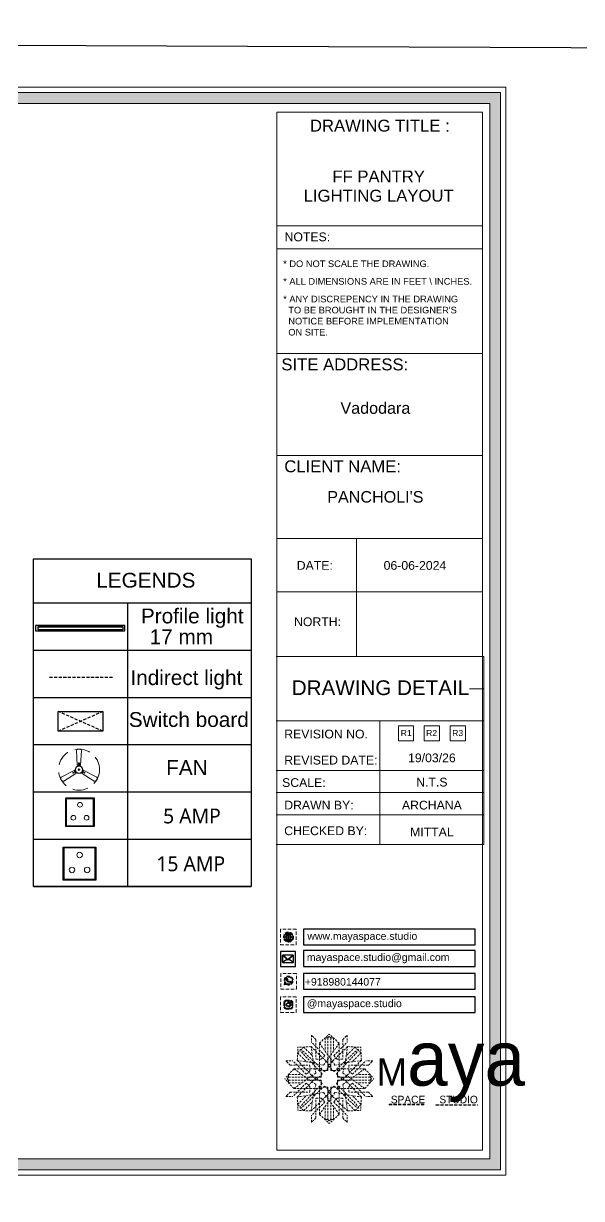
# Model space of a CAD drawing. Header units: millimetres. Extents: x 56222 to 3066687, y -650199 to -121287.
# Drawn here: x 135496.2 to 135586.8, y -184485.8 to -184294.8 of the extents above; entities that cross this region are included whole.
import ezdxf
from ezdxf.enums import TextEntityAlignment as Align

# ---------------------------------------------------------------- set-up
doc = ezdxf.new("R2010")
doc.units = ezdxf.units.MM
doc.header["$MEASUREMENT"] = 0
for name, pattern in [('00 . GROUND FLOOR$0$DASHED', [0.75, 0.5, -0.25]), ('DASHED', [0.75, 0.5, -0.25]), ('DASHED2', [0.375, 0.25, -0.125]), ('DASHEDX2', [1.5, 1, -0.5])]:
    doc.linetypes.add(name, pattern=pattern)
for name, color, linetype, lineweight in [('Dimension', 10, 'DASHEDX2', 20), ('el', 7, 'Continuous', 20), ('ELEC-wires', 1, 'DASHED2', 13), ('Electrical', 84, 'Continuous', 30), ('FURNITURE-1', 252, 'Continuous', 13), ('hatch-rcc', 251, 'Continuous', 9), ('NAME PLATE', 7, 'Continuous', 25), ('TILE', 14, 'Continuous', 9)]:
    doc.layers.add(name, color=color, linetype=linetype, lineweight=lineweight)
doc.styles.add('Arial', font='arial.ttf')
doc.styles.get("Standard").update_dxf_attribs({"font": 'arial.ttf', "height": 2.5})

# ---------------------------------------------------------------- blocks, each defined once
blk = doc.blocks.new('FSFSF')
at = {"color": 42, "lineweight": 5, "true_color": 0xe0ac11}
for p, q in [((28600.03, 143.51), (28600.03, 140.16)), ((28602.15, 141.41), (28600.03, 143.51)), ((28602.15, 141.41), (28602.15, 131.95)), ((28603.86, 139.69), (28608.58, 144.08)), ((28607.9, 142.22), (28606.58, 142.22)), ((28606.58, 142.22), (28606.58, 135.84)), ((28607.9, 142.22), (28608.58, 142.85)), ((28607.9, 142.22), (28607.9, 126.58)), ((28613.31, 139.69), (28608.58, 144.08)), ((28609.27, 142.22), (28608.59, 142.85)), ((28609.27, 142.22), (28609.27, 126.58)), ((28609.27, 142.22), (28610.59, 142.22)), ((28610.59, 142.22), (28610.59, 135.84)), ((28615.02, 141.41), (28617.14, 143.51)), ((28615.02, 141.41), (28615.02, 131.95)), ((28617.14, 143.51), (28617.14, 140.16)), ((28593.19, 131.45), (28593.54, 137.71)), ((28593.39, 135), (28594.56, 136.12)), ((28599.8, 138.06), (28593.54, 137.71)), ((28595.12, 136.69), (28594.53, 136.69)), ((28594.56, 136.12), (28594.56, 136.71)), ((28605.17, 124.98), (28594.56, 136.12)), ((28596.24, 137.86), (28595.12, 136.69)), ((28606.27, 126.08), (28595.12, 136.69)), ((28596.24, 137.86), (28600.47, 133.65)), ((28601.03, 130), (28599.8, 138.06)), ((28599.8, 138.05), (28608.58, 129.56)), ((28606.47, 133.76), (28600.03, 140.16)), ((28603.86, 126.58), (28603.86, 139.69)), ((28603.86, 139.69), (28608.58, 133.02)), ((28613.31, 139.69), (28608.59, 133.02)), ((28617.37, 138.05), (28608.59, 129.56)), ((28610.7, 133.76), (28617.14, 140.16)), ((28610.9, 126.08), (28622.05, 136.69)), ((28612.02, 124.98), (28622.62, 136.12)), ((28613.31, 126.58), (28613.31, 139.69)), ((28616.14, 130), (28617.37, 138.06)), ((28620.93, 137.86), (28616.7, 133.65)), ((28617.37, 138.06), (28623.63, 137.71)), ((28620.93, 137.86), (28622.05, 136.69)), ((28622.05, 136.69), (28622.64, 136.69)), ((28622.62, 136.12), (28622.62, 136.71)), ((28623.8, 135), (28622.62, 136.12)), ((28624, 131.45), (28623.65, 137.71)), ((28587.73, 131.22), (28591.08, 131.22)), ((28589.84, 129.1), (28587.73, 131.22)), ((28597.49, 124.78), (28591.08, 131.22)), ((28593.19, 131.45), (28601.69, 122.67)), ((28601.25, 130.22), (28593.19, 131.45)), ((28593.39, 135), (28597.6, 130.78)), ((28605.86, 129.18), (28601.03, 130)), ((28602.07, 125.39), (28601.25, 130.22)), ((28604.75, 131.95), (28602.15, 131.95)), ((28606.47, 133.76), (28604.75, 131.95)), ((28605.86, 129.18), (28608.58, 133.02)), ((28611.31, 129.18), (28608.59, 133.02)), ((28610.7, 133.76), (28612.42, 131.95)), ((28611.31, 129.18), (28616.14, 130)), ((28612.42, 131.95), (28615.02, 131.95)), ((28615.12, 125.39), (28615.94, 130.22)), ((28623.99, 131.45), (28615.5, 122.67)), ((28615.94, 130.22), (28624, 131.45)), ((28623.8, 135), (28619.59, 130.78)), ((28619.7, 124.78), (28626.1, 131.22)), ((28629.45, 131.22), (28626.1, 131.22)), ((28627.34, 129.1), (28629.45, 131.22)), ((28591.56, 127.39), (28587.17, 122.66)), ((28589.03, 123.35), (28589.03, 124.67)), ((28589.03, 124.67), (28595.4, 124.67)), ((28589.84, 129.1), (28599.29, 129.1)), ((28604.66, 127.39), (28591.56, 127.39)), ((28591.56, 127.39), (28598.23, 122.67)), ((28597.49, 124.78), (28599.29, 126.5)), ((28602.07, 125.39), (28598.23, 122.67)), ((28599.29, 126.5), (28599.29, 129.1)), ((28605.17, 124.98), (28602.97, 122.67)), ((28603.68, 126.54), (28603.68, 127.39)), ((28604.66, 126.54), (28603.68, 126.54)), ((28604.71, 127.57), (28603.86, 127.57)), ((28607.9, 126.58), (28603.86, 126.58)), ((28604.66, 123.35), (28604.66, 127.39)), ((28604.7, 126.58), (28604.71, 127.57)), ((28606.27, 126.08), (28608.58, 128.27)), ((28607.9, 128.92), (28608.58, 129.56)), ((28607.9, 128.92), (28608.58, 128.27)), ((28609.27, 128.92), (28608.59, 129.56)), ((28609.27, 128.92), (28608.59, 128.27)), ((28610.9, 126.08), (28608.59, 128.27)), ((28609.27, 126.58), (28613.31, 126.58)), ((28612.02, 124.98), (28614.21, 122.67)), ((28612.46, 126.58), (28612.46, 127.57)), ((28612.46, 127.57), (28613.31, 127.57)), ((28612.52, 123.35), (28612.52, 127.39)), ((28612.52, 127.39), (28625.63, 127.39)), ((28612.52, 126.54), (28613.51, 126.54)), ((28613.51, 126.54), (28613.51, 127.39)), ((28615.12, 125.39), (28618.96, 122.67)), ((28627.34, 129.1), (28617.89, 129.1)), ((28617.89, 126.5), (28617.89, 129.1)), ((28619.7, 124.78), (28617.89, 126.5)), ((28625.63, 127.39), (28618.96, 122.67)), ((28628.16, 124.67), (28621.78, 124.67)), ((28625.63, 127.39), (28630.02, 122.66)), ((28628.16, 123.35), (28628.16, 124.67)), ((28591.56, 117.94), (28587.17, 122.66)), ((28589.03, 123.35), (28588.4, 122.67)), ((28589.03, 121.98), (28588.4, 122.65)), ((28589.03, 123.35), (28604.66, 123.35)), ((28589.03, 121.98), (28604.66, 121.98)), ((28589.03, 121.98), (28589.03, 120.66)), ((28589.03, 120.66), (28595.4, 120.66)), ((28597.49, 120.54), (28591.08, 114.11)), ((28591.56, 117.94), (28598.23, 122.65)), ((28593.19, 113.88), (28601.69, 122.65)), ((28605.17, 120.35), (28594.56, 109.2)), ((28606.27, 119.15), (28595.12, 108.54)), ((28597.49, 120.54), (28599.29, 118.83)), ((28602.07, 119.94), (28598.23, 122.65)), ((28599.29, 118.83), (28599.29, 116.23)), ((28602.07, 119.94), (28601.25, 115.1)), ((28602.33, 123.35), (28601.69, 122.67)), ((28602.33, 121.98), (28601.69, 122.65)), ((28602.33, 123.35), (28602.97, 122.67)), ((28602.33, 121.98), (28602.97, 122.65)), ((28605.17, 120.35), (28602.97, 122.65)), ((28604.66, 118.78), (28603.68, 118.78)), ((28603.68, 118.78), (28603.68, 117.94)), ((28607.9, 118.65), (28603.86, 118.65)), ((28603.86, 118.65), (28603.86, 105.54)), ((28604.66, 121.98), (28604.66, 117.94)), ((28604.7, 118.65), (28604.71, 117.66)), ((28606.27, 119.15), (28608.58, 116.96)), ((28607.9, 103.01), (28607.9, 118.65)), ((28610.9, 119.15), (28608.59, 116.96)), ((28609.27, 118.65), (28613.31, 118.65)), ((28609.27, 103.01), (28609.27, 118.65)), ((28610.9, 119.15), (28622.05, 108.54)), ((28612.02, 120.35), (28614.21, 122.65)), ((28612.02, 120.35), (28622.62, 109.2)), ((28612.46, 118.65), (28612.46, 117.66)), ((28628.16, 123.35), (28612.52, 123.35)), ((28612.52, 121.98), (28612.52, 117.94)), ((28628.16, 121.98), (28612.52, 121.98)), ((28612.52, 118.78), (28613.51, 118.78)), ((28613.31, 118.65), (28613.31, 105.54)), ((28613.51, 118.78), (28613.51, 117.94)), ((28614.85, 123.35), (28614.21, 122.67)), ((28614.85, 121.98), (28614.21, 122.65)), ((28614.85, 123.35), (28615.5, 122.67)), ((28614.85, 121.98), (28615.5, 122.65)), ((28615.12, 119.94), (28618.96, 122.65)), ((28615.12, 119.94), (28615.94, 115.1)), ((28623.99, 113.88), (28615.5, 122.65)), ((28619.7, 120.54), (28617.89, 118.83)), ((28617.89, 118.83), (28617.89, 116.23)), ((28625.63, 117.94), (28618.96, 122.65)), ((28619.7, 120.54), (28626.1, 114.11)), ((28628.16, 120.66), (28621.78, 120.66)), ((28625.63, 117.94), (28630.02, 122.66)), ((28628.16, 123.35), (28628.78, 122.67)), ((28628.16, 121.98), (28628.78, 122.65)), ((28628.16, 121.98), (28628.16, 120.66)), ((28589.84, 116.23), (28587.73, 114.11)), ((28587.73, 114.11), (28591.08, 114.11)), ((28589.84, 116.23), (28599.29, 116.23)), ((28604.66, 117.94), (28591.56, 117.94)), ((28601.25, 115.1), (28593.19, 113.87)), ((28593.19, 113.87), (28593.54, 107.62)), ((28593.39, 110.32), (28597.6, 114.55)), ((28599.8, 107.17), (28608.58, 115.67)), ((28601.03, 115.23), (28599.8, 107.17)), ((28605.86, 116.05), (28601.03, 115.23)), ((28602.15, 103.82), (28602.15, 113.27)), ((28604.75, 113.27), (28602.15, 113.27)), ((28604.71, 117.66), (28603.86, 117.66)), ((28606.47, 111.47), (28604.75, 113.27)), ((28605.86, 116.05), (28608.58, 112.21)), ((28607.9, 116.31), (28608.58, 116.96)), ((28607.9, 116.31), (28608.58, 115.67)), ((28609.27, 116.31), (28608.59, 116.96)), ((28609.27, 116.31), (28608.59, 115.67)), ((28611.31, 116.05), (28608.59, 112.21)), ((28617.37, 107.17), (28608.59, 115.67)), ((28610.7, 111.47), (28612.42, 113.27)), ((28611.31, 116.05), (28616.14, 115.23)), ((28612.42, 113.27), (28615.02, 113.27)), ((28612.46, 117.66), (28613.31, 117.66)), ((28612.52, 117.94), (28625.63, 117.94)), ((28615.02, 103.82), (28615.02, 113.27)), ((28615.94, 115.1), (28624, 113.87)), ((28616.14, 115.23), (28617.37, 107.17)), ((28627.34, 116.23), (28617.89, 116.23)), ((28623.8, 110.32), (28619.59, 114.55)), ((28624, 113.87), (28623.65, 107.62)), ((28629.45, 114.11), (28626.1, 114.11)), ((28627.34, 116.23), (28629.45, 114.11)), ((28593.39, 110.32), (28594.56, 109.2)), ((28599.8, 107.17), (28593.54, 107.52)), ((28595.12, 108.54), (28594.53, 108.54)), ((28594.56, 109.2), (28594.56, 108.61)), ((28596.24, 107.37), (28595.12, 108.54)), ((28596.24, 107.37), (28600.47, 111.58)), ((28606.47, 111.47), (28600.03, 105.07)), ((28603.86, 105.54), (28608.58, 112.21)), ((28606.58, 103.01), (28606.58, 109.38)), ((28613.31, 105.54), (28608.59, 112.21)), ((28610.59, 103.01), (28610.59, 109.38)), ((28610.7, 111.47), (28617.14, 105.07)), ((28620.93, 107.37), (28616.7, 111.58)), ((28617.37, 107.17), (28623.63, 107.52)), ((28620.93, 107.37), (28622.05, 108.54)), ((28622.05, 108.54), (28622.64, 108.54)), ((28623.8, 110.32), (28622.62, 109.2)), ((28622.62, 109.2), (28622.62, 108.61)), ((28600.03, 101.71), (28600.03, 105.07)), ((28602.15, 103.82), (28600.03, 101.71)), ((28603.86, 105.54), (28608.58, 101.15)), ((28607.9, 103.01), (28606.58, 103.01)), ((28607.9, 103.01), (28608.58, 102.38)), ((28613.31, 105.54), (28608.58, 101.15)), ((28609.27, 103.01), (28608.59, 102.38)), ((28609.27, 103.01), (28610.59, 103.01)), ((28615.02, 103.82), (28617.14, 101.71)), ((28617.14, 101.71), (28617.14, 105.07))]:
    blk.add_line(p, q, dxfattribs=at)
blk = doc.blocks.new('hgwg')
at = {"layer": 'Dimension', "true_color": 0xd39e00}
h = blk.add_hatch(color=42, dxfattribs=at)
h.dxf.hatch_style = 1
h.paths.add_polyline_path([(27505.71, 45.05), (27494.27, 45.05), (27494.27, 44.9), (27505.71, 44.9)])
h = blk.add_hatch(color=42, dxfattribs=at)
h.dxf.hatch_style = 1
h.paths.add_polyline_path([(27523.3, 44.9), (27509.68, 44.9), (27509.68, 44.75), (27523.3, 44.75)])
at = {"layer": 'Dimension', "color": 42, "true_color": 0xd39e00}
for p, q in [((27494.27, 45.05), (27505.71, 45.05)), ((27494.27, 44.9), (27494.27, 45.05)), ((27494.27, 44.9), (27505.71, 44.9)), ((27505.71, 45.05), (27505.71, 44.9)), ((27509.68, 44.9), (27523.3, 44.9)), ((27509.68, 44.9), (27509.68, 44.75)), ((27509.68, 44.75), (27523.3, 44.75)), ((27523.3, 44.75), (27523.3, 44.9))]:
    blk.add_line(p, q, dxfattribs=at)
at = {"layer": 'Dimension', "color": 42, "true_color": 0xd39e00, "attachment_point": 1}
for s, width, insert, char_height in [('{\\fCinzel|b0|i0|c0|p2;\\H1.5x;M\\fAmsterdam One|b0|i0|c0|p2;\\H2x;aya}', 85.3277, (27490.17, 69.17), 6), ('{\\fCinzel|b0|i0|c0|p0;SPACE     STUDIO}', 66.129, (27494.83, 47.86), 2.5)]:
    blk.add_mtext_dynamic_manual_height_columns(s, width=width, gutter_width=30, heights=[0], dxfattribs=dict(at, insert=insert, char_height=char_height))
blk = doc.blocks.new('QEGW4TG')
at = {"layer": 'Dimension', "true_color": 0x000000}
h = blk.add_hatch(color=18, dxfattribs=at)
h.dxf.hatch_style = 1
h.paths.add_polyline_path([(1.19, 1.98), (1.03, 1.3, 0.550912), (1.11, 1.23), (1.75, 1.39, 6.344125)])
h.paths.add_polyline_path([(1.81, 1.7), (1.4, 1.6), (1.5, 2.03, -9.071339)], flags=16)
h.paths.add_polyline_path([(1.75, 2.69, -0.387513), (1.89, 3.19, -0.360742), (2.01, 3.18), (2.17, 2.86, -0.071517), (2.06, 2.73, 0.321676), (2.05, 2.65, 0.122183), (2.53, 2.25, 0.066047), (2.69, 1.93, 0.375674), (3.11, 2.16, 0.526753), (3.03, 2.29), (2.79, 2.37, 0.273721), (2.69, 2.34, 0.040749), (2.63, 2.27, -2.427977), (2.45, 2, -0.190785)], flags=0)
h = blk.add_hatch(color=18, dxfattribs=at)
h.dxf.hatch_style = 1
h.paths.add_polyline_path([(2.69, 2.34, 0.040749), (2.63, 2.27, -0.441282), (2.53, 2.25, -0.11828), (2.06, 2.64, -0.441282), (2.07, 2.74, 0.040749), (2.13, 2.81, 0.290083), (2.14, 2.92), (2.01, 3.18, 0.316231), (1.91, 3.2, 0.190337), (1.73, 3, 0.170513), (1.72, 2.74, 0.252784), (2.69, 1.93, 0.170513), (2.95, 1.97, 0.190337), (3.11, 2.18, 0.466684), (3.03, 2.29), (2.79, 2.37, 0.273721)])
for p, q in [((1.19, 1.98), (1.03, 1.3)), ((1.1, 1.23), (1.75, 1.39)), ((1.5, 2.03), (1.4, 1.6)), ((1.4, 1.6), (1.81, 1.7)), ((2.01, 3.18), (2.14, 2.92)), ((3.07, 2.28), (2.8, 2.36))]:
    blk.add_line(p, q)
blk.add_lwpolyline([(0, 0), (4.68, 0), (4.68, 4.68), (0, 4.68)], close=True)
for centre, radius, start, end in [((2.39, 2.56), 1.34, 241.4727, 205.6422), ((2.39, 2.56), 1.04, 235.9962, 210.8333), ((1.09, 1.29), 0.0598, 164.8483, 282.1458), ((2.09, 2.87), 0.39, 159.7007, 198.4072), ((2.96, 3.23), 1.33, 201.4218, 258.1669), ((2.07, 2.87), 0.364, 118.9685, 159.3648), ((1.94, 3.12), 0.0896, 41.8985, 123.1344), ((2.11, 2.68), 0.066, 135.9932, 224.8892), ((1.67, 3.16), 0.586, 312.4617, 321.8728), ((3.12, 3.42), 1.31, 216.5455, 243.5279), ((2.05, 2.87), 0.104, 320.3924, 28.6971), ((2.57, 2.3), 0.066, 234.2482, 323.1441), ((3.11, 1.94), 0.586, 137.2645, 146.6756), ((2.76, 2.27), 0.104, 70.4402, 138.745), ((2.75, 2.31), 0.39, 260.7301, 299.4366), ((2.76, 2.29), 0.364, 299.7725, 340.1688), ((3.03, 2.2), 0.0896, 336.0029, 57.2388)]:
    blk.add_arc(centre, radius, start, end)
blk = doc.blocks.new('ASGERG')
at = {"layer": 'Dimension', "true_color": 0x000000}
h = blk.add_hatch(color=18, dxfattribs=at)
h.dxf.hatch_style = 1
h.paths.add_polyline_path([(0.99, 1.7, 0.402382), (1.83, 1.03), (2.96, 1.03, 0.426145), (3.66, 1.9), (3.66, 2.99, 0.402382), (2.83, 3.67), (1.69, 3.67, 0.426145), (0.99, 2.79)])
h.paths.add_polyline_path([(1.27, 1.72, 0.402382), (1.8, 1.3), (2.94, 1.3, 0.426145), (3.38, 1.85), (3.38, 2.97, 0.402382), (2.85, 3.4), (1.72, 3.4, 0.426145), (1.27, 2.85)], flags=16)
h.paths.add_polyline_path([(3.02, 2.35, -1), (1.64, 2.35, -1)], flags=0)
h.paths.add_polyline_path([(2.74, 2.35, -1), (1.92, 2.35, -1)], flags=0)
h.paths.add_polyline_path([(3.19, 3.02, -1), (2.86, 3.02, -1)], flags=0)
h.paths.add_polyline_path([(1.64, 2.35, 1), (3.02, 2.35, 1)], flags=0)
h = blk.add_hatch(color=18, dxfattribs=at)
h.dxf.hatch_style = 1
h.paths.add_polyline_path([(1.64, 2.35, 1), (3.02, 2.35, 1)])
h.paths.add_polyline_path([(2.74, 2.35, 1), (1.92, 2.35, 1)], flags=16)
h = blk.add_hatch(color=18, dxfattribs=at)
h.dxf.hatch_style = 1
h.paths.add_polyline_path([(3.19, 3.02, 1), (2.86, 3.02, 1)])
for p, q in [((1.69, 3.67), (2.96, 3.67)), ((0.99, 2.99), (0.99, 1.7)), ((1.27, 2.97), (1.27, 1.72)), ((1.69, 1.03), (2.96, 1.03)), ((2.94, 3.4), (1.72, 3.4)), ((2.94, 1.3), (1.72, 1.3)), ((3.38, 2.97), (3.38, 1.72)), ((3.66, 2.99), (3.66, 1.7))]:
    blk.add_line(p, q)
blk.add_lwpolyline([(0, 0), (4.68, 0), (4.68, 4.68), (0, 4.68)], close=True)
for centre, radius in [((2.33, 2.35), 0.694), ((2.33, 2.35), 0.414), ((3.02, 3.02), 0.168)]:
    blk.add_circle(centre, radius)
for centre, radius, start, end in [((1.76, 2.89), 0.778, 94.8631, 172.8127), ((2.89, 2.89), 0.778, 7.1873, 85.1369), ((1.76, 1.8), 0.778, 187.1873, 265.1369), ((1.76, 2.91), 0.491, 94.8631, 172.8127), ((1.76, 1.78), 0.491, 187.1873, 265.1369), ((2.9, 2.91), 0.491, 7.1873, 85.1369), ((2.9, 1.78), 0.491, 274.8631, 352.8127), ((2.89, 1.8), 0.778, 274.8631, 352.8127)]:
    blk.add_arc(centre, radius, start, end)
blk = doc.blocks.new('DTGWEGEARG')
at = {"layer": 'Dimension', "true_color": 0x000000}
h = blk.add_hatch(color=18, dxfattribs=at)
h.dxf.hatch_style = 1
h.paths.add_polyline_path([(3.83, 2.34, 1), (0.85, 2.34, 1)])
h.paths.add_polyline_path([(2.41, 1.12), (2.41, 1.69, -0.058279), (2.81, 1.63, -0.103353)], flags=16)
h.paths.add_polyline_path([(2.26, 1.13, -0.101741), (1.87, 1.63, -0.057171), (2.26, 1.69)], flags=16)
h.paths.add_polyline_path([(2.17, 1.01, -0.105795), (1.72, 1.58, 0.055205), (1.38, 1.41, 0.169822)], flags=16)
h.paths.add_polyline_path([(3.02, 1.72, 0.081336), (3.13, 2.27), (3.68, 2.27, -0.152069), (3.4, 1.52, 0.05687)], flags=16)
h.paths.add_polyline_path([(2.87, 1.77, 0.061945), (2.41, 1.84), (2.41, 2.27), (2.98, 2.27, -0.081344)], flags=16)
h.paths.add_polyline_path([(2.26, 1.84, 0.060923), (1.8, 1.77, -0.081344), (1.7, 2.27), (2.26, 2.27)], flags=16)
h.paths.add_polyline_path([(1.66, 1.72, 0.05687), (1.28, 1.52, -0.152069), (1, 2.27), (1.55, 2.27, 0.081336)], flags=16)
h.paths.add_polyline_path([(2.98, 2.42), (2.41, 2.42), (2.41, 2.83, 0.061945), (2.87, 2.91, -0.080009)], flags=16)
h.paths.add_polyline_path([(3.13, 2.42, 0.080116), (3.02, 2.96, 0.127778), (2.51, 3.67, -0.36029), (3.68, 2.42)], flags=16)
h.paths.add_polyline_path([(2.26, 2.42), (1.7, 2.42, -0.080009), (1.8, 2.91, 0.060923), (2.26, 2.84)], flags=16)
h.paths.add_polyline_path([(1.55, 2.42), (1, 2.42, -0.150466), (1.28, 3.16, 0.05687), (1.66, 2.96, 0.080116)], flags=16)
h.paths.add_polyline_path([(2.41, 2.98), (2.41, 3.56, -0.103353), (2.81, 3.05, -0.058279)], flags=16)
h.paths.add_polyline_path([(2.26, 2.99, -0.057171), (1.87, 3.05, -0.101741), (2.26, 3.55)], flags=16)
h.paths.add_polyline_path([(1.72, 3.1, -0.055205), (1.38, 3.27, -0.169822), (2.17, 3.67, 0.105795)], flags=16)
blk.add_lwpolyline([(0, 0), (4.68, 0), (4.68, 4.68), (0, 4.68)], close=True)
at = {"layer": 'Dimension', "color": 18, "true_color": 0x000000}
for p, q in [((2.26, 3.55), (2.26, 2.99)), ((2.41, 3.56), (2.41, 2.98)), ((1, 2.42), (1.55, 2.42)), ((1, 2.27), (1.55, 2.27)), ((1.7, 2.42), (2.26, 2.42)), ((1.7, 2.27), (2.26, 2.27)), ((2.26, 2.84), (2.26, 2.42)), ((2.26, 2.27), (2.26, 1.84)), ((2.26, 1.69), (2.26, 1.13)), ((2.41, 2.83), (2.41, 2.42)), ((2.41, 2.42), (2.98, 2.42)), ((2.41, 2.27), (2.98, 2.27)), ((2.41, 2.27), (2.41, 1.84)), ((2.41, 1.69), (2.41, 1.12)), ((3.13, 2.42), (3.68, 2.42)), ((3.13, 2.27), (3.68, 2.27))]:
    blk.add_line(p, q, dxfattribs=at)
blk.add_circle((2.34, 2.34), 1.49, dxfattribs=at)
for centre, radius, start, end in [((2.34, 2.34), 1.34, 97.3549, 135.9073), ((3.28, 2.34), 1.73, 129.9301, 154.0867), ((3.28, 2.34), 1.58, 130.1073, 153.3446), ((1.4, 2.34), 1.58, 26.6554, 50.2584), ((2.34, 2.34), 1.34, 3.3907, 82.6451), ((1.4, 2.34), 1.73, 25.9133, 50.0699), ((2.34, 2.34), 1.34, 142.3819, 176.6093), ((2.34, 2.34), 1.34, 183.0315, 217.6181), ((2.34, 4.74), 1.9, 236.1399, 249.1595), ((2.34, -0.06), 1.9, 110.8405, 123.8601), ((2.34, 4.74), 1.75, 236.7417, 249.3811), ((2.34, -0.06), 1.75, 110.6189, 123.2583), ((2.34, 2.34), 1.34, 224.0927, 262.6451), ((3.28, 2.34), 1.73, 159.0567, 177.3789), ((3.28, 2.34), 1.73, 182.3435, 200.9433), ((3.28, 2.34), 1.58, 158.8325, 177.1302), ((3.28, 2.34), 1.58, 182.5658, 201.1675), ((3.28, 2.34), 1.73, 205.9133, 230.0699), ((2.34, 4.74), 1.9, 253.6799, 267.6253), ((2.34, -0.06), 1.9, 92.3747, 106.3201), ((2.34, 4.74), 1.75, 254.3336, 267.422), ((2.34, -0.06), 1.75, 92.578, 105.6664), ((3.28, 2.34), 1.58, 206.6554, 229.8927), ((2.34, 4.74), 1.75, 272.3248, 285.6664), ((2.34, 4.74), 1.9, 272.1415, 286.3201), ((2.34, -0.06), 1.9, 73.6799, 87.8585), ((2.34, -0.06), 1.75, 74.3336, 87.6752), ((1.4, 2.34), 1.58, 309.7416, 333.3446), ((1.4, 2.34), 1.73, 309.9301, 334.0867), ((2.34, 2.34), 1.34, 277.3549, 315.9073), ((1.4, 2.34), 1.58, 2.8698, 21.1675), ((1.4, 2.34), 1.58, 338.8325, 357.4342), ((2.34, 4.74), 1.75, 290.6189, 303.2583), ((2.34, -0.06), 1.75, 56.7417, 69.3811), ((2.34, 4.74), 1.9, 290.8405, 303.8601), ((1.4, 2.34), 1.73, 2.6211, 20.9433), ((1.4, 2.34), 1.73, 339.0567, 357.6565), ((2.34, -0.06), 1.9, 56.1399, 69.1595), ((2.34, 2.34), 1.34, 322.3819, 356.9685)]:
    blk.add_arc(centre, radius, start, end, dxfattribs=at)
blk = doc.blocks.new('16')
at = {"layer": 'hatch-rcc', "color": 1, "lineweight": 30}
blk.add_lwpolyline([(392822.828, -38266.866), (392825.128, -38266.866), (392825.128, -38269.198), (392822.828, -38269.198)], close=True, dxfattribs=at)
at = {"layer": 'hatch-rcc', "color": 1}
blk.add_lwpolyline([(392822.888, -38266.927), (392825.067, -38266.927), (392825.067, -38269.138), (392822.888, -38269.138)], close=True, dxfattribs=at)
for centre in [(392823.979, -38267.423), (392823.442, -38268.481), (392824.515, -38268.481)]:
    blk.add_circle(centre, 0.195, dxfattribs=at)
blk = doc.blocks.new('erfer')
at = {"layer": 'hatch-rcc', "lineweight": 30}
blk.add_lwpolyline([(1905.9, -1304.21), (1908.38, -1304.21), (1908.38, -1306.73), (1905.9, -1306.73)], close=True, dxfattribs=at)
at = {"layer": 'hatch-rcc'}
blk.add_lwpolyline([(1905.96, -1304.28), (1908.31, -1304.28), (1908.31, -1306.66), (1905.96, -1306.66)], close=True, dxfattribs=at)
for centre in [(1907.14, -1304.81), (1906.56, -1305.95), (1907.72, -1305.95)]:
    blk.add_circle(centre, 0.211, dxfattribs=at)

msp = doc.modelspace()

# ---------------------------------------------------------------- hatches: boundary and pattern name
at = {"layer": 'Dimension', "linetype": 'Continuous', "true_color": 0xd39e00}
h = msp.add_hatch(color=42, dxfattribs=at)
h.paths.add_polyline_path([(135325.01, -184306.07), (135325.01, -184481.11), (135573.68, -184481.11), (135573.68, -184306.07)])
h.paths.add_polyline_path([(135326.75, -184307.82), (135571.93, -184307.82), (135571.93, -184479.36), (135326.75, -184479.36)], flags=16)
at = {"layer": 'Dimension', "true_color": 0x000000}
h = msp.add_hatch(color=18, dxfattribs=at)
h.dxf.hatch_style = 1
h.paths.add_polyline_path([(135539.88, -184447.48, 0.414214), (135540.06, -184447.3), (135540.06, -184446.37, 0.414214), (135539.88, -184446.19), (135538.4, -184446.19, 0.414214), (135538.22, -184446.37), (135538.22, -184447.3, 0.414214), (135538.4, -184447.48)])
h.paths.add_polyline_path([(135539.28, -184446.92), (135539.96, -184447.38, -0.198912), (135539.88, -184447.41), (135538.4, -184447.41, -0.198912), (135538.32, -184447.38), (135539, -184446.92), (135539.14, -184447.05)], flags=16)
h.paths.add_polyline_path([(135539.14, -184446.96), (135538.39, -184446.26, -0.028783), (135538.4, -184446.26), (135539.88, -184446.26, -0.028783), (135539.89, -184446.26)], flags=16)
h.paths.add_polyline_path([(135539.33, -184446.88), (135539.96, -184446.29, -0.202482), (135539.99, -184446.37), (135539.99, -184447.3, -0.043076), (135539.99, -184447.32)], flags=16)
h.paths.add_polyline_path([(135538.95, -184446.88), (135538.29, -184447.32, -0.043076), (135538.29, -184447.3), (135538.29, -184446.37, -0.202482), (135538.32, -184446.29)], flags=16)

# ---------------------------------------------------------------- linework, layer by layer
at = {"color": 242, "linetype": 'DASHED', "true_color": 0xcd2027}
for p, q in [((135509.07, -184409.85), (135501.82, -184406.64)), ((135509.07, -184406.64), (135501.82, -184409.85))]:
    msp.add_line(p, q, dxfattribs=at)
at = {"color": 18, "true_color": 0x000000}
for points in [[(135541.66, -184444.58), (135569.53, -184444.58), (135569.53, -184442.03), (135541.66, -184442.03)], [(135541.66, -184448.06), (135569.53, -184448.06), (135569.53, -184445.51), (135541.66, -184445.51)], [(135541.68, -184451.76), (135569.53, -184451.76), (135569.53, -184449.22), (135541.68, -184449.22)], [(135541.66, -184455.56), (135569.53, -184455.56), (135569.53, -184453.01), (135541.66, -184453.01)]]:
    msp.add_lwpolyline(points, close=True, dxfattribs=at)
msp.add_lwpolyline([(135537.93, -184448.08), (135540.35, -184448.08), (135540.35, -184445.65), (135537.93, -184445.65)], close=True)
at = {"layer": 'Dimension', "color": 42, "linetype": 'Continuous', "true_color": 0xd39e00}
for p, q in [((135570.75, -184327.72), (135537.34, -184327.72)), ((135570.75, -184331.48), (135537.34, -184331.48)), ((135570.75, -184348.47), (135537.34, -184348.47)), ((135570.75, -184365.03), (135537.34, -184365.03)), ((135570.75, -184378.52), (135537.34, -184378.52)), ((135550.27, -184378.52), (135550.27, -184397.71)), ((135570.75, -184387.21), (135537.34, -184387.21)), ((135570.95, -184397.71), (135537.23, -184397.71)), ((135570.95, -184397.71), (135570.95, -184428.25)), ((135568.63, -184402.94), (135570.95, -184402.94)), ((135537.23, -184408.18), (135570.95, -184408.18)), ((135554.09, -184428.25), (135554.09, -184408.18)), ((135570.95, -184416.21), (135537.23, -184416.21)), ((135570.95, -184419.82), (135537.23, -184419.82)), ((135570.95, -184423.44), (135537.23, -184423.44)), ((135537.23, -184428.25), (135570.95, -184428.25))]:
    msp.add_line(p, q, dxfattribs=at)
at = {"layer": 'Dimension', "color": 18, "linetype": 'Continuous', "true_color": 0x000000}
for p, q in [((135538.22, -184446.37), (135538.22, -184447.3)), ((135538.29, -184446.37), (135538.29, -184447.3)), ((135538.29, -184447.32), (135538.95, -184446.88)), ((135538.32, -184446.29), (135538.95, -184446.88)), ((135538.32, -184447.38), (135539, -184446.92)), ((135538.39, -184446.26), (135539.14, -184446.96)), ((135538.4, -184446.19), (135539.88, -184446.19)), ((135538.4, -184446.26), (135539.88, -184446.26)), ((135539, -184446.92), (135539.14, -184447.05)), ((135539.14, -184446.96), (135539.89, -184446.26)), ((135539.14, -184447.05), (135539.28, -184446.92)), ((135539.96, -184447.38), (135539.28, -184446.92)), ((135539.33, -184446.88), (135539.96, -184446.29)), ((135539.99, -184447.32), (135539.33, -184446.88)), ((135539.99, -184446.37), (135539.99, -184447.3)), ((135540.06, -184446.37), (135540.06, -184447.3)), ((135538.4, -184447.41), (135539.88, -184447.41)), ((135538.4, -184447.48), (135539.88, -184447.48))]:
    msp.add_line(p, q, dxfattribs=at)
at = {"layer": 'Dimension', "color": 42, "linetype": 'Continuous', "true_color": 0xd39e00}
for points in [[(135324.13, -184305.2), (135574.55, -184305.2), (135574.55, -184481.98), (135324.13, -184481.98)], [(135325.01, -184306.07), (135573.68, -184306.07), (135573.68, -184481.11), (135325.01, -184481.11)], [(135326.75, -184307.82), (135571.93, -184307.82), (135571.93, -184479.36), (135326.75, -184479.36)], [(135557.08, -184408.95), (135559.54, -184408.95), (135559.54, -184411.42), (135557.08, -184411.42)], [(135561.29, -184408.95), (135563.75, -184408.95), (135563.75, -184411.42), (135561.29, -184411.42)], [(135565.51, -184408.95), (135567.97, -184408.95), (135567.97, -184411.42), (135565.51, -184411.42)]]:
    msp.add_lwpolyline(points, close=True, dxfattribs=at)
at = {"layer": 'Dimension', "color": 42, "linetype": 'ByBlock', "true_color": 0xd39e00}
msp.add_lwpolyline([(135537.34, -184477.93), (135537.34, -184309.26), (135570.75, -184309.26), (135570.75, -184477.93)], close=True, dxfattribs=at)
at = {"layer": 'Dimension', "color": 18, "true_color": 0x000000}
for centre, radius, start, end in [((135538.4, -184446.37), 0.185, 90, 180), ((135538.4, -184446.37), 0.116, 134.2135, 180), ((135538.4, -184446.37), 0.116, 90, 96.5948), ((135539.88, -184446.37), 0.185, 0, 90), ((135539.88, -184446.37), 0.116, 83.4052, 90), ((135539.88, -184446.37), 0.116, 0, 45.7865), ((135538.4, -184447.3), 0.185, 180, 270), ((135538.4, -184447.3), 0.116, 180, 189.8662), ((135538.4, -184447.3), 0.116, 225, 270), ((135539.88, -184447.3), 0.185, 270, 0), ((135539.88, -184447.3), 0.116, 270, 315), ((135539.88, -184447.3), 0.116, 350.1338, 0)]:
    msp.add_arc(centre, radius, start, end, dxfattribs=at)
at = {"layer": 'ELEC-wires', "color": 5, "linetype": 'ByBlock', "lineweight": 30, "ltscale": 4}
msp.add_lwpolyline([(135501.82, -184406.64), (135509.07, -184406.64), (135509.07, -184409.85), (135501.82, -184409.85)], close=True, dxfattribs=at)
at = {"layer": 'Electrical', "color": 0}
for p, q in [((135497.78, -184388.99), (135533.15, -184388.99)), ((135513.08, -184388.99), (135513.08, -184435.06))]:
    msp.add_line(p, q, dxfattribs=at)
at = {"layer": 'Electrical', "color": 18, "true_color": 0x000000}
for p, q in [((135497.78, -184396.67), (135533.15, -184396.67)), ((135497.78, -184404.35), (135533.15, -184404.35)), ((135497.78, -184412.02), (135533.15, -184412.02)), ((135497.78, -184419.7), (135533.15, -184419.7)), ((135497.78, -184427.38), (135533.15, -184427.38)), ((135497.78, -184435.06), (135533.15, -184435.06))]:
    msp.add_line(p, q, dxfattribs=at)
at = {"layer": 'Electrical', "color": 3, "linetype": '00 . GROUND FLOOR$0$DASHED', "lineweight": 30}
msp.add_line((135510.63, -184401.1), (135500.36, -184401.1), dxfattribs=at)
at = {"layer": 'Electrical', "lineweight": 15, "ltscale": 20}
for p, q in [((135504.77, -184412.99), (135504.9, -184415.35)), ((135505.45, -184415.35), (135505.58, -184412.99)), ((135504.4, -184416.22), (135502.29, -184417.29)), ((135504.22, -184416.56), (135504.6, -184416.34)), ((135504.67, -184416.46), (135504.28, -184416.68)), ((135505.11, -184415.47), (135505.11, -184415.02)), ((135505.24, -184415.02), (135505.24, -184415.47)), ((135506.06, -184416.68), (135505.68, -184416.46)), ((135505.75, -184416.34), (135506.14, -184416.56)), ((135508.06, -184417.29), (135505.95, -184416.22)), ((135502.69, -184417.98), (135504.67, -184416.7)), ((135505.68, -184416.7), (135507.66, -184417.98))]:
    msp.add_line(p, q, dxfattribs=at)
at = {"layer": 'Electrical', "color": 0}
msp.add_lwpolyline([(135497.78, -184381.83), (135533.15, -184381.83), (135533.15, -184435.06), (135497.78, -184435.06)], close=True, dxfattribs=at)
at = {"layer": 'Electrical', "color": 7, "lineweight": 30}
msp.add_lwpolyline([(135498.13, -184393.53), (135512.65, -184393.53), (135512.65, -184392.68), (135498.13, -184392.68)], close=True, dxfattribs=at)
at = {"layer": 'Electrical', "color": 175, "lineweight": 30, "ltscale": 8, "true_color": 0x4554a5}
for points in [[(135512.33, -184392.86), (135512.33, -184393.36), (135498.54, -184393.36), (135498.54, -184392.86)], [(135512.31, -184392.88), (135512.31, -184393.35), (135498.56, -184393.35), (135498.56, -184392.88)]]:
    msp.add_lwpolyline(points, close=True, dxfattribs=at)
at = {"layer": 'Electrical', "linetype": 'DASHED', "lineweight": 15, "ltscale": 5}
msp.add_circle((135505.18, -184416.09), 3.33, dxfattribs=at)
at = {"layer": 'Electrical', "lineweight": 15, "ltscale": 20}
for centre, major_axis, start_param, end_param in [((135505.18, -184413.22), (0.325, 0.325), -0.272136, 1.842967), ((135504.27, -184416.61), (0.0522, -0.0522), 3.199655, 5.648809), ((135504.4, -184416.29), (0.053, -0.053), 0.978238, 2.373008), ((135504.81, -184416.3), (0.237, -0.237), 3.855511, 4.241762), ((135505.18, -184416.09), (0.441, -0.441), 3.14161, 9.424795), ((135504.81, -184416.3), (0.237, -0.237), 4.659452, 5.045703), ((135505.18, -184416.09), (0.392, -0.392), 1.749190548672175e-05, 6.283202799085073), ((135504.96, -184415.31), (0.053, 0.053), 2.863014, 4.257784), ((135505.18, -184415.66), (0.237, -0.237), 2.565057, 2.951308), ((135505.18, -184416.09), (0.0981, 0.0981), 1.570814, 7.853999), ((135505.17, -184415.04), (0.0522, 0.0522), -0.465536, 1.983618), ((135505.18, -184415.66), (0.237, 0.237), 0.19032, 0.57657), ((135505.39, -184415.31), (0.053, -0.053), 5.167028, 6.561799), ((135505.54, -184416.3), (0.237, 0.237), 4.37911, 4.765361), ((135505.54, -184416.3), (0.237, 0.237), 5.183051, 5.569301), ((135505.95, -184416.29), (0.053, -0.053), 2.339416, 3.734186), ((135506.08, -184416.61), (0.0522, 0.0522), 3.723254, 6.172408), ((135502.69, -184417.52), (0.325, -0.325), 3.393055, 5.508159), ((135504.61, -184416.66), (0.053, 0.053), -1.325776, 0.068994), ((135505.74, -184416.66), (0.053, -0.053), 3.072633, 4.467404), ((135507.66, -184417.52), (0.325, -0.325), 5.48745, 7.602554)]:
    msp.add_ellipse(centre, major_axis=major_axis, ratio=1, start_param=start_param, end_param=end_param, dxfattribs=at)
at = {"layer": 'TILE', "color": 3, "lineweight": 30}
msp.add_lwpolyline([(134639.11, -184294.84), (135861, -184299.9), (135861, -184675.3), (134639.11, -184670.24)], close=True, dxfattribs=at)

# ---------------------------------------------------------------- block references
at = {"layer": 'Dimension', "color": 42, "true_color": 0xd39e00}
for name, p, xscale, yscale, zscale in [('DTGWEGEARG', (135537.94, -184444.58), 0.5444002212164761, 0.5444002212164761, 0.5444002212164761), ('QEGW4TG', (135537.95, -184451.76), 0.5444002212164761, 0.5444002212164761, 0.5444002212164761), ('ASGERG', (135537.94, -184455.56), 0.5444002212164761, 0.5444002212164761, 0.5444002212164761), ('FSFSF', (125856.49, -184507.86), 0.338687303788186, 0.338687303788186, 0.338687303788186), ('hgwg', (121966.24, -184492.74), 0.4942603516447072, 0.4942603516447072, 0.4942603516447072)]:
    msp.add_blockref(name, p, dxfattribs=dict(at, xscale=xscale, yscale=yscale, zscale=zscale))
at = {"layer": 'el', "color": 18, "true_color": 0x000000, "xscale": 2.295967517698441, "yscale": 2.295967517698441, "zscale": 2.295967517698441}
msp.add_blockref('16', (-766405.82, -96569.2), dxfattribs=at)
at = {"layer": 'FURNITURE-1', "xscale": 1.848081455994646, "yscale": 1.848081455994646, "zscale": 1.848081455994646}
msp.add_blockref('erfer', (131980.79, -182010.41), dxfattribs=at)

# ---------------------------------------------------------------- texts
at = {"color": 18, "true_color": 0x000000, "char_height": 1.2173, "attachment_point": 1}
for s, width, gutter_width, insert in [('www.mayaspace.studio', 8.1744, 6.84, (135542.29, -184442.53)), ('mayaspace.studio@gmail.com', 5.0998, 4.27, (135542.2, -184445.97)), ('+918980144077', 19.8868, 4.27, (135541.88, -184449.97)), ('@mayaspace.studio', 5.0998, 4.27, (135542.2, -184453.47))]:
    msp.add_mtext_dynamic_manual_height_columns(s, width=width, gutter_width=gutter_width, heights=[0], dxfattribs=dict(at, insert=insert))
at = {"layer": 'Electrical', "color": 1, "attachment_point": 3}
for s, insert, char_height in [('LEGENDS', (135524.1, -184384.1), 2.415), ('Profile light', (135531.92, -184389.91), 2.4149), ('17 mm', (135526.96, -184393.29), 2.415), ('Indirect light', (135531.72, -184399.93), 2.4149), ('Switch board', (135532.77, -184406.74), 2.4149), ('FAN', (135526.09, -184414.55), 2.415)]:
    msp.add_mtext_dynamic_manual_height_columns(s, width=58.2489, gutter_width=0.805, heights=[3.09], dxfattribs=dict(at, insert=insert, char_height=char_height))
at = {"layer": 'Electrical', "color": 1, "char_height": 2.4149, "width": 58.2489, "attachment_point": 3}
for s, insert in [('{\\fMalgun Gothic|b0|i0|c0|p34;5 AMP}', (135528.23, -184422.41)), ('{\\fMalgun Gothic|b0|i0|c0|p34;15\\fMalgun Gothic|b1|i0|c0|p34; \\fMalgun Gothic|b0|i0|c0|p34;AMP}', (135528.93, -184430.18))]:
    msp.add_mtext(s, dxfattribs=dict(at, insert=insert))
at = {"layer": 'NAME PLATE', "style": 'Arial'}
for s, height, p in [('DRAWING TITLE : ', 1.9385, (135554.44, -184312.41)), ('FF PANTRY', 1.939, (135553.87, -184320.67)), ('LIGHTING LAYOUT', 1.9385, (135553.87, -184323.79)), ('NOTES:', 1.424, (135542.29, -184330.23)), ('SITE ADDRESS:', 1.9385, (135548.37, -184351.21)), ('Vadodara', 1.874, (135553.34, -184358.27)), ('CLIENT NAME:', 1.9385, (135548.02, -184367.77)), ("PANCHOLI'S", 1.874, (135553.34, -184372.7)), ('DATE:', 1.424, (135543.49, -184383.62)), ('06-06-2024', 1.424, (135559.77, -184383.62)), ('NORTH:', 1.424, (135543.94, -184392.77)), ('DRAWING DETAIL', 2.3966, (135554.17, -184403.98)), ('REVISION NO.', 1.4243, (135545.33, -184411.02)), ('REVISED DATE: ', 1.4243, (135546.38, -184415.26)), ('SCALE:', 1.424, (135541.72, -184418.91)), ('DRAWN BY:', 1.424, (135544.17, -184422.57)), ('ARCHANA', 1.424, (135562.52, -184422.57)), ('CHECKED BY:', 1.4243, (135545.27, -184426.74)), ('MITTAL', 1.424, (135562.52, -184426.93))]:
    msp.add_text(s, height=height, dxfattribs=at).set_placement(p, align=Align.CENTER)
for s, p in [('R1', (135557.46, -184410.65)), ('R2', (135561.58, -184410.65))]:
    msp.add_text(s, height=1.004, dxfattribs=at).set_placement(p)
at = {"layer": 'NAME PLATE', "char_height": 1.0773, "width": 41.6203, "attachment_point": 1, "style": 'Arial'}
for s, insert in [('* DO NOT SCALE THE DRAWING.', (135538.36, -184333.35)), ('* ALL DIMENSIONS ARE IN FEET \\\\ INCHES.', (135538.36, -184336.21)), ("* ANY DISCREPENCY IN THE DRAWING \\P  TO BE BROUGHT IN THE DESIGNER'S\\P  NOTICE BEFORE IMPLEMENTATION \\P  ON SITE.", (135538.36, -184339.08))]:
    msp.add_mtext(s, dxfattribs=dict(at, insert=insert))
at = {"layer": 'NAME PLATE', "lineweight": 0, "attachment_point": 2, "style": 'Arial'}
for s, insert, char_height, width in [('R3', (135566.71, -184409.64), 1.004, 1.9597), ('19/03/26', (135562.52, -184413.47), 1.424, 12.3435), ('N.T.S', (135562.52, -184417.41), 1.424, 2.7799)]:
    msp.add_mtext(s, dxfattribs=dict(at, insert=insert, char_height=char_height, width=width))

doc.saveas('drawing.dxf')
